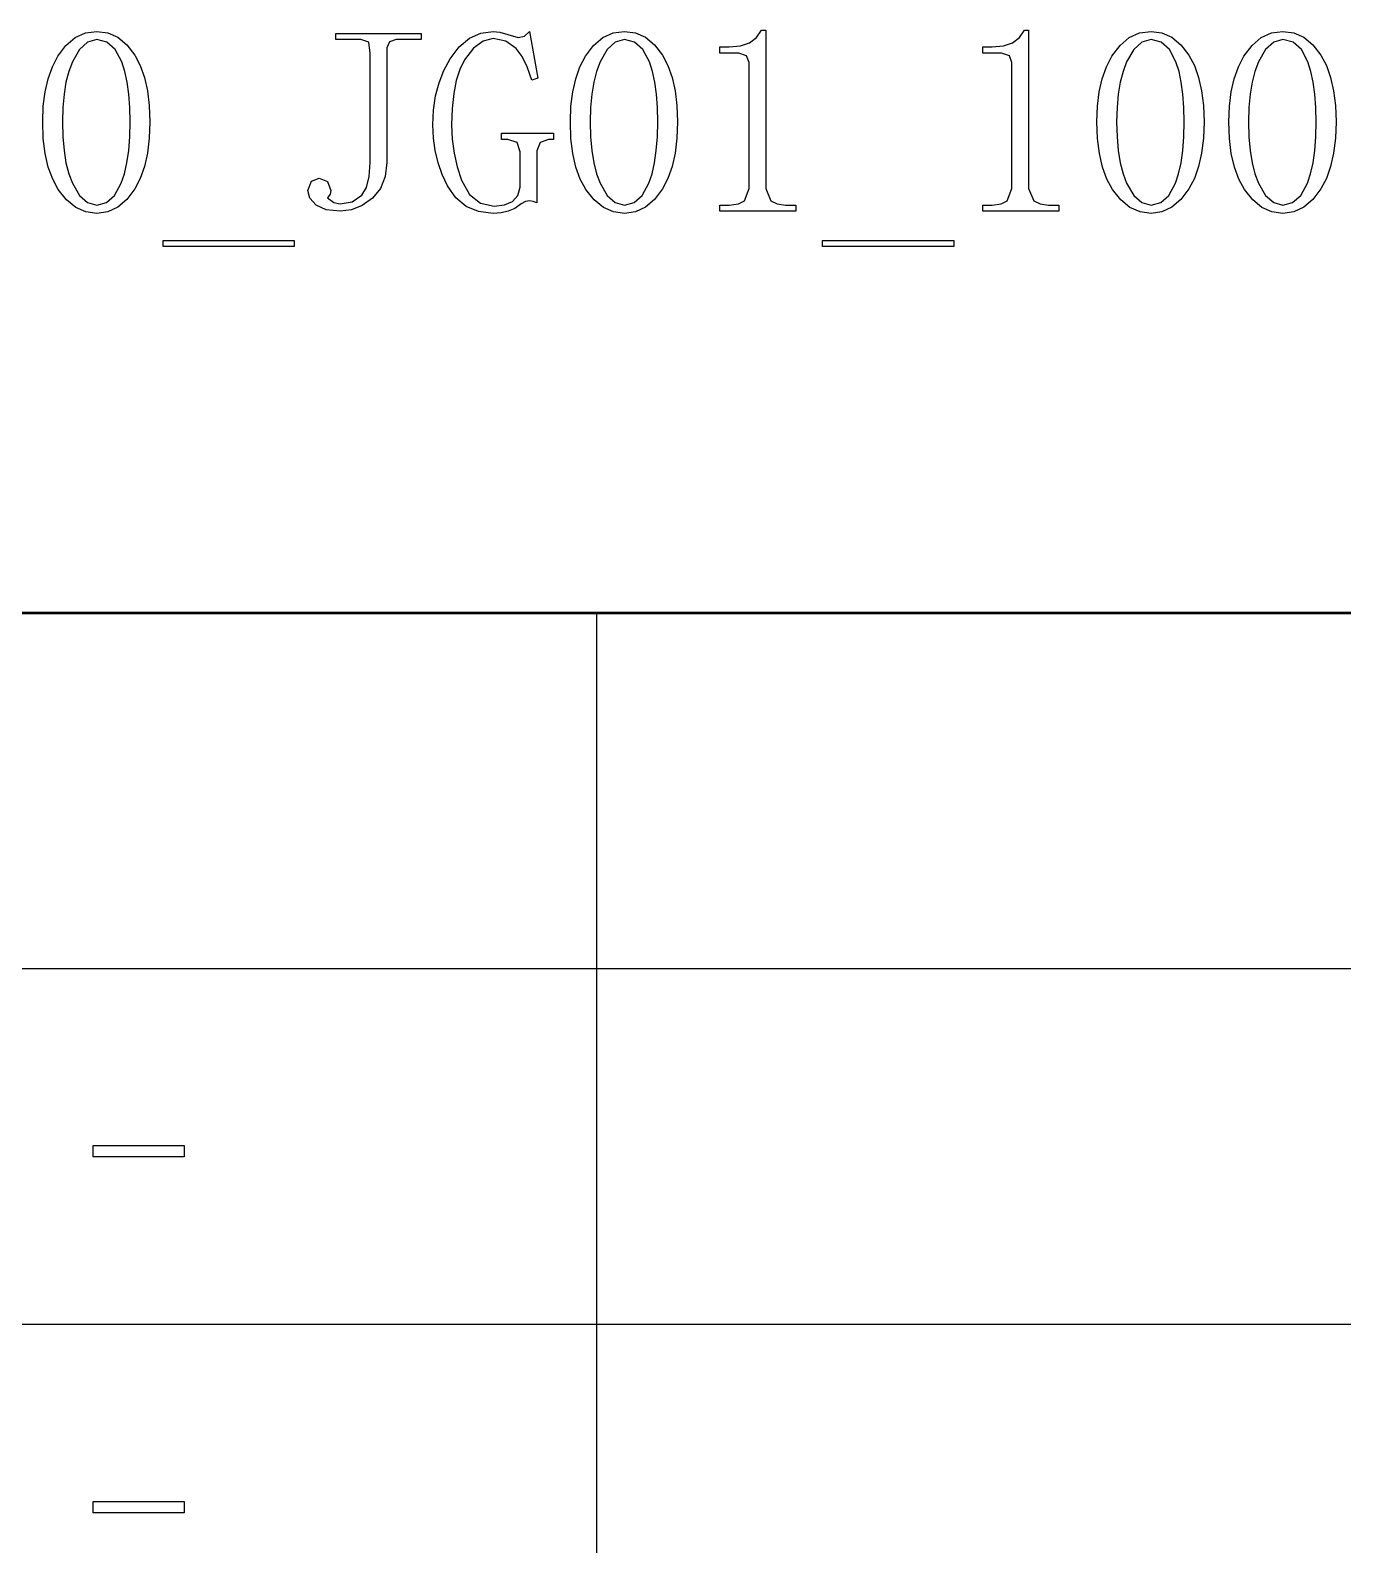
# Model space of a CAD drawing. Extents: x 0 to 420, y 0 to 297.
# Drawn here: x 258.45 to 280.58, y 31.29 to 56.83 of the extents above; entities that cross this region are included whole.
import ezdxf

# ---------------------------------------------------------------- set-up
doc = ezdxf.new("R2010")
doc.units = 0

msp = doc.modelspace()

# ---------------------------------------------------------------- linework, layer by layer
at = {"color": 7, "lineweight": 50}
msp.add_line((415, 47), (235, 47), dxfattribs=at)
at = {"color": 7, "lineweight": 25}
for p, q in [((268, 5), (268, 47)), ((303, 41), (235, 41)), ((415, 35), (235, 35))]:
    msp.add_line(p, q, dxfattribs=at)
for points in [[(259.571, 53.742), (259.386, 53.767), (259.216, 53.843), (259.062, 53.969), (258.922, 54.145), (258.828, 54.32), (258.754, 54.522), (258.701, 54.75), (258.67, 55.004), (258.659, 55.286), (258.669, 55.549), (258.7, 55.791), (258.751, 56.012), (258.822, 56.212), (258.914, 56.391), (259.05, 56.575), (259.205, 56.707), (259.379, 56.786), (259.571, 56.812), (259.756, 56.787), (259.924, 56.711), (260.076, 56.585), (260.212, 56.409), (260.303, 56.235), (260.375, 56.035), (260.425, 55.811), (260.456, 55.561), (260.466, 55.286), (260.456, 55.01), (260.425, 54.76), (260.375, 54.533), (260.303, 54.331), (260.212, 54.154), (260.076, 53.974), (259.924, 53.845), (259.756, 53.768)], [(264.182, 56.444), (264.156, 56.628), (264.024, 56.672), (263.603, 56.672), (263.603, 56.777), (265.042, 56.777), (265.042, 56.672), (264.621, 56.672), (264.507, 56.637), (264.463, 56.531), (264.463, 54.602), (264.435, 54.363), (264.354, 54.161), (264.217, 53.996), (264.047, 53.875), (263.866, 53.801), (263.673, 53.777), (263.441, 53.803), (263.27, 53.882), (263.164, 53.996), (263.129, 54.128), (263.191, 54.286), (263.322, 54.338), (263.463, 54.277), (263.515, 54.128), (263.507, 54.067), (263.463, 54.005), (263.568, 53.926), (263.673, 53.9), (263.879, 53.937), (264.042, 54.049), (264.12, 54.177), (264.166, 54.361), (264.182, 54.602)], [(266.254, 56.689), (266.084, 56.649), (265.923, 56.529), (265.772, 56.33), (265.693, 56.171), (265.631, 55.982), (265.588, 55.762), (265.561, 55.513), (265.552, 55.233), (265.563, 54.991), (265.594, 54.755), (265.646, 54.526), (265.719, 54.303), (265.855, 54.06), (266.039, 53.913), (266.272, 53.865), (266.445, 53.885), (266.579, 53.944), (266.669, 54.042), (266.71, 54.181), (266.71, 54.777), (266.658, 54.935), (266.5, 54.988), (266.395, 54.988), (266.395, 55.093), (267.272, 55.093), (267.272, 54.988), (267.184, 54.988), (267.044, 54.935), (266.991, 54.795), (266.991, 53.917), (266.93, 53.944), (266.868, 53.952), (266.798, 53.944), (266.728, 53.9), (266.62, 53.825), (266.509, 53.777), (266.388, 53.751), (266.254, 53.742), (266.009, 53.771), (265.798, 53.858), (265.623, 54.003), (265.482, 54.207), (265.394, 54.397), (265.325, 54.594), (265.276, 54.8), (265.247, 55.012), (265.237, 55.233), (265.248, 55.485), (265.283, 55.723), (265.341, 55.946), (265.422, 56.154), (265.526, 56.347), (265.68, 56.551), (265.853, 56.696), (266.044, 56.783), (266.254, 56.812), (266.368, 56.799), (266.5, 56.76), (266.675, 56.707), (266.781, 56.733), (266.868, 56.812), (267.009, 56.023), (266.903, 55.988), (266.827, 56.211), (266.74, 56.389), (266.64, 56.523), (266.465, 56.648)], [(268.467, 53.742), (268.282, 53.767), (268.112, 53.843), (267.957, 53.969), (267.818, 54.145), (267.723, 54.32), (267.649, 54.522), (267.597, 54.75), (267.565, 55.004), (267.555, 55.286), (267.565, 55.549), (267.595, 55.791), (267.646, 56.012), (267.717, 56.212), (267.809, 56.391), (267.945, 56.575), (268.101, 56.707), (268.274, 56.786), (268.467, 56.812), (268.652, 56.787), (268.82, 56.711), (268.972, 56.585), (269.107, 56.409), (269.199, 56.235), (269.27, 56.035), (269.321, 55.811), (269.351, 55.561), (269.362, 55.286), (269.351, 55.01), (269.321, 54.76), (269.27, 54.533), (269.199, 54.331), (269.107, 54.154), (268.972, 53.974), (268.82, 53.845), (268.652, 53.768)], [(270.849, 56.83), (270.849, 54.163), (270.937, 53.952), (271.042, 53.9), (271.183, 53.882), (271.358, 53.882), (271.358, 53.777), (270.077, 53.777), (270.077, 53.882), (270.235, 53.882), (270.387, 53.9), (270.49, 53.952), (270.569, 54.163), (270.569, 56.286), (270.525, 56.4), (270.393, 56.444), (270.077, 56.444), (270.077, 56.549), (270.235, 56.549), (270.426, 56.567), (270.577, 56.619), (270.694, 56.707), (270.779, 56.83)], [(275.281, 56.83), (275.281, 54.163), (275.369, 53.952), (275.474, 53.9), (275.614, 53.882), (275.79, 53.882), (275.79, 53.777), (274.509, 53.777), (274.509, 53.882), (274.667, 53.882), (274.818, 53.9), (274.921, 53.952), (275, 54.163), (275, 56.286), (274.956, 56.4), (274.825, 56.444), (274.509, 56.444), (274.509, 56.549), (274.667, 56.549), (274.858, 56.567), (275.009, 56.619), (275.125, 56.707), (275.211, 56.83)], [(277.344, 53.742), (277.159, 53.767), (276.989, 53.843), (276.834, 53.969), (276.695, 54.145), (276.6, 54.32), (276.527, 54.522), (276.474, 54.75), (276.442, 55.004), (276.432, 55.286), (276.442, 55.549), (276.472, 55.791), (276.523, 56.012), (276.595, 56.212), (276.686, 56.391), (276.823, 56.575), (276.978, 56.707), (277.152, 56.786), (277.344, 56.812), (277.529, 56.787), (277.697, 56.711), (277.849, 56.585), (277.984, 56.409), (278.076, 56.235), (278.147, 56.035), (278.198, 55.811), (278.229, 55.561), (278.239, 55.286), (278.229, 55.01), (278.198, 54.76), (278.147, 54.533), (278.076, 54.331), (277.984, 54.154), (277.849, 53.974), (277.697, 53.845), (277.529, 53.768)], [(279.569, 53.742), (279.383, 53.767), (279.213, 53.843), (279.059, 53.969), (278.919, 54.145), (278.825, 54.32), (278.751, 54.522), (278.698, 54.75), (278.667, 55.004), (278.656, 55.286), (278.667, 55.549), (278.697, 55.791), (278.748, 56.012), (278.819, 56.212), (278.911, 56.391), (279.047, 56.575), (279.202, 56.707), (279.376, 56.786), (279.569, 56.812), (279.753, 56.787), (279.922, 56.711), (280.074, 56.585), (280.209, 56.409), (280.301, 56.235), (280.372, 56.035), (280.423, 55.811), (280.453, 55.561), (280.463, 55.286), (280.453, 55.01), (280.423, 54.76), (280.372, 54.533), (280.301, 54.331), (280.209, 54.154), (280.074, 53.974), (279.922, 53.845), (279.753, 53.768)], [(259.571, 56.672), (259.416, 56.63), (259.279, 56.504), (259.159, 56.295), (259.099, 56.134), (259.052, 55.952), (259.019, 55.75), (258.999, 55.528), (258.992, 55.286), (258.999, 55.031), (259.019, 54.8), (259.052, 54.593), (259.099, 54.41), (259.159, 54.251), (259.279, 54.046), (259.416, 53.923), (259.571, 53.882), (259.734, 53.923), (259.872, 54.046), (259.984, 54.251), (260.037, 54.41), (260.079, 54.593), (260.109, 54.8), (260.127, 55.031), (260.133, 55.286), (260.127, 55.528), (260.11, 55.75), (260.082, 55.952), (260.043, 56.134), (259.992, 56.295), (259.883, 56.504), (259.743, 56.63)], [(268.467, 56.672), (268.312, 56.63), (268.174, 56.504), (268.055, 56.295), (267.995, 56.134), (267.948, 55.952), (267.915, 55.75), (267.895, 55.528), (267.888, 55.286), (267.895, 55.031), (267.915, 54.8), (267.948, 54.593), (267.995, 54.41), (268.055, 54.251), (268.174, 54.046), (268.312, 53.923), (268.467, 53.882), (268.63, 53.923), (268.767, 54.046), (268.879, 54.251), (268.933, 54.41), (268.975, 54.593), (269.004, 54.8), (269.022, 55.031), (269.028, 55.286), (269.023, 55.528), (269.006, 55.75), (268.978, 55.952), (268.938, 56.134), (268.888, 56.295), (268.779, 56.504), (268.638, 56.63)], [(277.344, 56.672), (277.189, 56.63), (277.052, 56.504), (276.932, 56.295), (276.872, 56.134), (276.825, 55.952), (276.792, 55.75), (276.772, 55.528), (276.765, 55.286), (276.772, 55.031), (276.792, 54.8), (276.825, 54.593), (276.872, 54.41), (276.932, 54.251), (277.052, 54.046), (277.189, 53.923), (277.344, 53.882), (277.507, 53.923), (277.644, 54.046), (277.756, 54.251), (277.81, 54.41), (277.852, 54.593), (277.882, 54.8), (277.9, 55.031), (277.905, 55.286), (277.9, 55.528), (277.883, 55.75), (277.855, 55.952), (277.816, 56.134), (277.765, 56.295), (277.656, 56.504), (277.516, 56.63)], [(279.569, 56.672), (279.414, 56.63), (279.276, 56.504), (279.156, 56.295), (279.096, 56.134), (279.05, 55.952), (279.016, 55.75), (278.996, 55.528), (278.99, 55.286), (278.996, 55.031), (279.016, 54.8), (279.05, 54.593), (279.096, 54.41), (279.156, 54.251), (279.276, 54.046), (279.414, 53.923), (279.569, 53.882), (279.731, 53.923), (279.869, 54.046), (279.981, 54.251), (280.035, 54.41), (280.076, 54.593), (280.106, 54.8), (280.124, 55.031), (280.13, 55.286), (280.124, 55.528), (280.108, 55.75), (280.079, 55.952), (280.04, 56.134), (279.99, 56.295), (279.881, 56.504), (279.74, 56.63)], [(260.691, 53.181), (260.691, 53.286), (262.901, 53.286), (262.901, 53.181)], [(271.807, 53.181), (271.807, 53.286), (274.018, 53.286), (274.018, 53.181)], [(259.511, 38.018), (261.043, 38.018), (261.043, 37.827), (259.511, 37.827)], [(259.511, 32.018), (261.043, 32.018), (261.043, 31.827), (259.511, 31.827)]]:
    msp.add_lwpolyline(points, close=True, dxfattribs=at)

doc.saveas('drawing.dxf')
